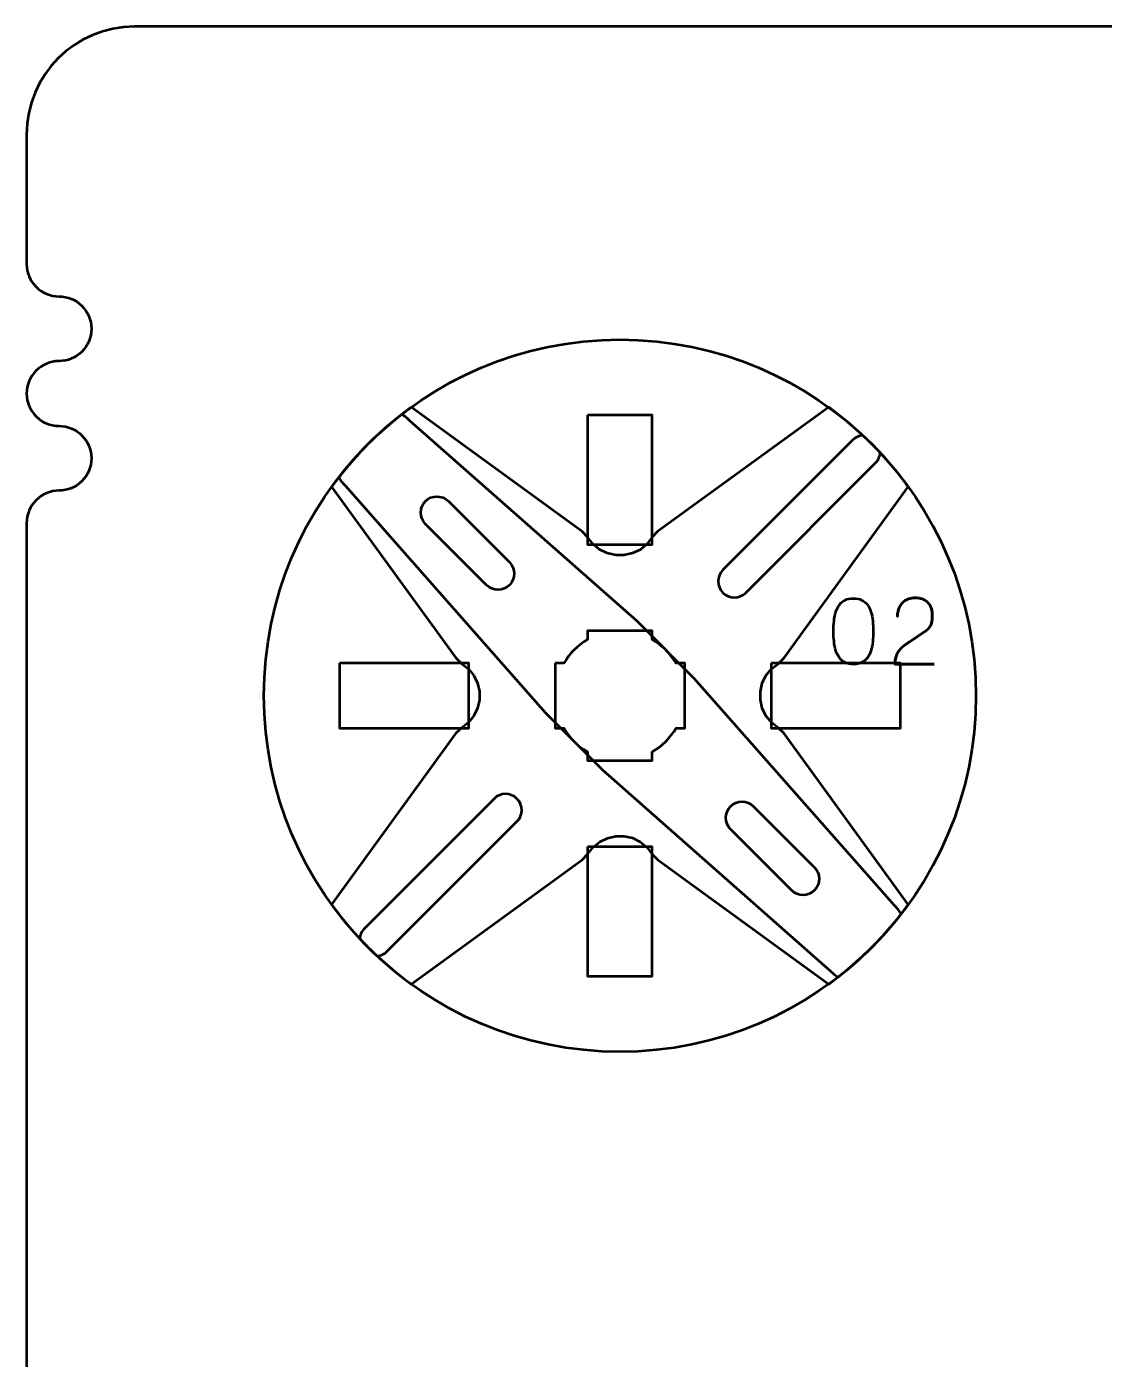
# Model space of a CAD drawing. Header units: centimetres. Extents: x -21.1 to 0, y -29.7 to 0.
# Drawn here: x -21 to -16, y -6.18 to 0 of the extents above; entities that cross this region are included whole.
import ezdxf

# ---------------------------------------------------------------- set-up
doc = ezdxf.new("R2010")
doc.units = ezdxf.units.CM
doc.header["$MEASUREMENT"] = 0
doc.layers.add('Layer 1', color=7, linetype='Continuous')

msp = doc.modelspace()

# ---------------------------------------------------------------- linework, layer by layer
at = {"layer": 'Layer 1', "color": 3, "lineweight": 53}
msp.add_ellipse((-18.25, -3.1), major_axis=(0, 1.65), ratio=1, dxfattribs=at)
at = {"layer": 'Layer 1', "color": 1, "lineweight": 53}
msp.add_open_spline([(-21.00003, -29.19995), (-21.00003, -29.19995), (-21.00003, -2.29992), (-21.00003, -2.29992), (-21.00003, -2.29992), (-21.00003, -2.21709), (-20.93286, -2.14992), (-20.85003, -2.14992), (-20.85003, -2.14992), (-20.7672, -2.14992), (-20.70003, -2.08275), (-20.70003, -1.99992), (-20.70003, -1.99992), (-20.70003, -1.91709), (-20.7672, -1.84992), (-20.85003, -1.84992), (-20.85003, -1.84992), (-20.93286, -1.84992), (-21.00003, -1.78275), (-21.00003, -1.69992), (-21.00003, -1.69992), (-21.00003, -1.61709), (-20.93286, -1.54992), (-20.85003, -1.54992), (-20.85003, -1.54992), (-20.7672, -1.54992), (-20.70003, -1.48275), (-20.70003, -1.39992), (-20.70003, -1.39992), (-20.70003, -1.31709), (-20.7672, -1.24992), (-20.85003, -1.24992), (-20.85003, -1.24992), (-20.93286, -1.24992), (-21.00003, -1.18275), (-21.00003, -1.09992), (-21.00003, -1.09992), (-21.00003, -1.09992), (-21.00003, -0.49992), (-21.00003, -0.49992), (-21.00003, -0.49992), (-21.00003, -0.22295), (-20.77694, 0.00004), (-20.49994, 0.00004), (-20.49994, 0.00004), (-20.49994, 0.00004), (-0.50008, 0.00004), (-0.50008, 0.00004), (-0.50008, 0.00004), (-0.22294, 0.00004), (0.00002, -0.22295), (0.00002, -0.49992), (0.00002, -0.49992), (0.00002, -0.49992), (0.00002, -29.19995), (0.00002, -29.19995), (0.00002, -29.19995), (0.00002, -29.47695), (-0.22294, -29.70004), (-0.50008, -29.70004), (-0.50008, -29.70004), (-0.50008, -29.70004), (-20.49994, -29.70004), (-20.49994, -29.70004), (-20.49994, -29.70004), (-20.77694, -29.70004), (-21.00003, -29.47695), (-21.00003, -29.19995)], degree=3, knots=[0, 0, 0, 0, 0.0588235, 0.0588235, 0.0588235, 0.0588235, 0.1176471, 0.1176471, 0.1176471, 0.1176471, 0.1764706, 0.1764706, 0.1764706, 0.1764706, 0.2352941, 0.2352941, 0.2352941, 0.2352941, 0.2941176, 0.2941176, 0.2941176, 0.2941176, 0.3529412, 0.3529412, 0.3529412, 0.3529412, 0.4117647, 0.4117647, 0.4117647, 0.4117647, 0.4705882, 0.4705882, 0.4705882, 0.4705882, 0.5294118, 0.5294118, 0.5294118, 0.5294118, 0.5882353, 0.5882353, 0.5882353, 0.5882353, 0.6470588, 0.6470588, 0.6470588, 0.6470588, 0.7058824, 0.7058824, 0.7058824, 0.7058824, 0.7647059, 0.7647059, 0.7647059, 0.7647059, 0.8235294, 0.8235294, 0.8235294, 0.8235294, 0.8823529, 0.8823529, 0.8823529, 0.8823529, 0.9411765, 0.9411765, 0.9411765, 0.9411765, 1, 1, 1, 1], dxfattribs=at)
at = {"layer": 'Layer 1', "color": 5, "lineweight": 53}
for points, knots in [([(-19.21744, -1.76347), (-19.21744, -1.76347), (-18.42532, -2.33937), (-18.42532, -2.33937), (-18.42532, -2.33937), (-18.42532, -2.33937), (-18.39843, -2.36738), (-18.39843, -2.36738), (-18.39843, -2.36738), (-18.39843, -2.36738), (-18.37435, -2.39819), (-18.37435, -2.39819), (-18.37435, -2.39819), (-18.37435, -2.39819), (-18.3441, -2.42283), (-18.3441, -2.42283), (-18.3441, -2.42283), (-18.3441, -2.42283), (-18.30882, -2.44019), (-18.30882, -2.44019), (-18.30882, -2.44019), (-18.30882, -2.44019), (-18.2696, -2.44916), (-18.2696, -2.44916), (-18.2696, -2.44916), (-18.2696, -2.44916), (-18.23039, -2.44915), (-18.23039, -2.44915), (-18.23039, -2.44915), (-18.23039, -2.44915), (-18.19231, -2.44019), (-18.19231, -2.44019), (-18.19231, -2.44019), (-18.19231, -2.44019), (-18.15646, -2.42338), (-18.15646, -2.42338), (-18.15646, -2.42338), (-18.15646, -2.42338), (-18.12565, -2.39818), (-18.12565, -2.39818), (-18.12565, -2.39818), (-18.12565, -2.39818), (-18.10158, -2.36738), (-18.10158, -2.36738), (-18.10158, -2.36738), (-18.10158, -2.36738), (-18.07525, -2.33881), (-18.07525, -2.33881), (-18.07525, -2.33881), (-18.07525, -2.33881), (-17.28251, -1.76349), (-17.28251, -1.76349), (-17.28251, -1.76349), (-17.14089, -1.8662), (-17.01626, -1.99087), (-16.91353, -2.13247), (-16.91353, -2.13247), (-16.91353, -2.13247), (-17.48936, -2.9247), (-17.48936, -2.9247), (-17.48936, -2.9247), (-17.48936, -2.9247), (-17.51738, -2.95158), (-17.51738, -2.95158), (-17.51738, -2.95158), (-17.51738, -2.95158), (-17.54817, -2.97566), (-17.54817, -2.97566), (-17.54817, -2.97566), (-17.54817, -2.97566), (-17.57337, -3.00647), (-17.57337, -3.00647), (-17.57337, -3.00647), (-17.57337, -3.00647), (-17.59018, -3.04232), (-17.59018, -3.04232), (-17.59018, -3.04232), (-17.59018, -3.04232), (-17.59914, -3.08039), (-17.59914, -3.08039), (-17.59914, -3.08039), (-17.59914, -3.08039), (-17.59915, -3.11961), (-17.59915, -3.11961), (-17.59915, -3.11961), (-17.59915, -3.11961), (-17.59075, -3.15826), (-17.59075, -3.15826), (-17.59075, -3.15826), (-17.59075, -3.15826), (-17.57338, -3.19355), (-17.57338, -3.19355), (-17.57338, -3.19355), (-17.57338, -3.19355), (-17.54818, -3.22436), (-17.54818, -3.22436), (-17.54818, -3.22436), (-17.54818, -3.22436), (-17.51737, -3.24844), (-17.51737, -3.24844), (-17.51737, -3.24844), (-17.51737, -3.24844), (-17.48936, -3.27532), (-17.48936, -3.27532), (-17.48936, -3.27532), (-17.48936, -3.27532), (-16.91354, -4.06754), (-16.91354, -4.06754), (-16.91354, -4.06754), (-17.01625, -4.20914), (-17.14089, -4.33376), (-17.28247, -4.43647), (-17.28247, -4.43647), (-17.28247, -4.43647), (-18.07468, -3.86064), (-18.07468, -3.86064), (-18.07468, -3.86064), (-18.07468, -3.86064), (-18.10157, -3.83264), (-18.10157, -3.83264), (-18.10157, -3.83264), (-18.10157, -3.83264), (-18.12565, -3.80183), (-18.12565, -3.80183), (-18.12565, -3.80183), (-18.12565, -3.80183), (-18.15646, -3.77663), (-18.15646, -3.77663), (-18.15646, -3.77663), (-18.15646, -3.77663), (-18.19175, -3.75926), (-18.19175, -3.75926), (-18.19175, -3.75926), (-18.19175, -3.75926), (-18.2304, -3.75086), (-18.2304, -3.75086), (-18.2304, -3.75086), (-18.2304, -3.75086), (-18.26961, -3.75086), (-18.26961, -3.75086), (-18.26961, -3.75086), (-18.26961, -3.75086), (-18.30769, -3.75983), (-18.30769, -3.75983), (-18.30769, -3.75983), (-18.30769, -3.75983), (-18.34354, -3.77663), (-18.34354, -3.77663), (-18.34354, -3.77663), (-18.34354, -3.77663), (-18.37435, -3.80184), (-18.37435, -3.80184), (-18.37435, -3.80184), (-18.37435, -3.80184), (-18.39843, -3.83264), (-18.39843, -3.83264), (-18.39843, -3.83264), (-18.39843, -3.83264), (-18.42475, -3.86009), (-18.42475, -3.86009), (-18.42475, -3.86009), (-18.42475, -3.86009), (-19.21753, -4.43646), (-19.21753, -4.43646), (-19.21753, -4.43646), (-19.35914, -4.33375), (-19.48378, -4.20909), (-19.5865, -4.06749), (-19.5865, -4.06749), (-19.5865, -4.06749), (-19.01064, -3.2742), (-19.01064, -3.2742), (-19.01064, -3.2742), (-19.01064, -3.2742), (-18.98263, -3.24844), (-18.98263, -3.24844), (-18.98263, -3.24844), (-18.98263, -3.24844), (-18.95183, -3.22436), (-18.95183, -3.22436), (-18.95183, -3.22436), (-18.95183, -3.22436), (-18.92662, -3.19355), (-18.92662, -3.19355), (-18.92662, -3.19355), (-18.92662, -3.19355), (-18.90982, -3.1577), (-18.90982, -3.1577), (-18.90982, -3.1577), (-18.90982, -3.1577), (-18.90086, -3.11961), (-18.90086, -3.11961), (-18.90086, -3.11961), (-18.90086, -3.11961), (-18.90085, -3.08041), (-18.90085, -3.08041), (-18.90085, -3.08041), (-18.90085, -3.08041), (-18.90982, -3.04119), (-18.90982, -3.04119), (-18.90982, -3.04119), (-18.90982, -3.04119), (-18.92718, -3.00591), (-18.92718, -3.00591), (-18.92718, -3.00591), (-18.92718, -3.00591), (-18.95182, -2.97567), (-18.95182, -2.97567), (-18.95182, -2.97567), (-18.95182, -2.97567), (-18.98263, -2.95158), (-18.98263, -2.95158), (-18.98263, -2.95158), (-18.98263, -2.95158), (-19.01064, -2.92469), (-19.01064, -2.92469), (-19.01064, -2.92469), (-19.01064, -2.92469), (-19.58654, -2.13257), (-19.58654, -2.13257), (-19.58654, -2.13257), (-19.48379, -1.99091), (-19.35911, -1.86621), (-19.21744, -1.76347)], [0, 0, 0, 0, 0.0178571, 0.0178571, 0.0178571, 0.0178571, 0.0357143, 0.0357143, 0.0357143, 0.0357143, 0.0535714, 0.0535714, 0.0535714, 0.0535714, 0.0714286, 0.0714286, 0.0714286, 0.0714286, 0.0892857, 0.0892857, 0.0892857, 0.0892857, 0.1071429, 0.1071429, 0.1071429, 0.1071429, 0.125, 0.125, 0.125, 0.125, 0.1428571, 0.1428571, 0.1428571, 0.1428571, 0.1607143, 0.1607143, 0.1607143, 0.1607143, 0.1785714, 0.1785714, 0.1785714, 0.1785714, 0.1964286, 0.1964286, 0.1964286, 0.1964286, 0.2142857, 0.2142857, 0.2142857, 0.2142857, 0.2321429, 0.2321429, 0.2321429, 0.2321429, 0.25, 0.25, 0.25, 0.25, 0.2678571, 0.2678571, 0.2678571, 0.2678571, 0.2857143, 0.2857143, 0.2857143, 0.2857143, 0.3035714, 0.3035714, 0.3035714, 0.3035714, 0.3214286, 0.3214286, 0.3214286, 0.3214286, 0.3392857, 0.3392857, 0.3392857, 0.3392857, 0.3571429, 0.3571429, 0.3571429, 0.3571429, 0.375, 0.375, 0.375, 0.375, 0.3928571, 0.3928571, 0.3928571, 0.3928571, 0.4107143, 0.4107143, 0.4107143, 0.4107143, 0.4285714, 0.4285714, 0.4285714, 0.4285714, 0.4464286, 0.4464286, 0.4464286, 0.4464286, 0.4642857, 0.4642857, 0.4642857, 0.4642857, 0.4821429, 0.4821429, 0.4821429, 0.4821429, 0.5, 0.5, 0.5, 0.5, 0.5178571, 0.5178571, 0.5178571, 0.5178571, 0.5357143, 0.5357143, 0.5357143, 0.5357143, 0.5535714, 0.5535714, 0.5535714, 0.5535714, 0.5714286, 0.5714286, 0.5714286, 0.5714286, 0.5892857, 0.5892857, 0.5892857, 0.5892857, 0.6071429, 0.6071429, 0.6071429, 0.6071429, 0.625, 0.625, 0.625, 0.625, 0.6428571, 0.6428571, 0.6428571, 0.6428571, 0.6607143, 0.6607143, 0.6607143, 0.6607143, 0.6785714, 0.6785714, 0.6785714, 0.6785714, 0.6964286, 0.6964286, 0.6964286, 0.6964286, 0.7142857, 0.7142857, 0.7142857, 0.7142857, 0.7321429, 0.7321429, 0.7321429, 0.7321429, 0.75, 0.75, 0.75, 0.75, 0.7678571, 0.7678571, 0.7678571, 0.7678571, 0.7857143, 0.7857143, 0.7857143, 0.7857143, 0.8035714, 0.8035714, 0.8035714, 0.8035714, 0.8214286, 0.8214286, 0.8214286, 0.8214286, 0.8392857, 0.8392857, 0.8392857, 0.8392857, 0.8571429, 0.8571429, 0.8571429, 0.8571429, 0.875, 0.875, 0.875, 0.875, 0.8928571, 0.8928571, 0.8928571, 0.8928571, 0.9107143, 0.9107143, 0.9107143, 0.9107143, 0.9285714, 0.9285714, 0.9285714, 0.9285714, 0.9464286, 0.9464286, 0.9464286, 0.9464286, 0.9642857, 0.9642857, 0.9642857, 0.9642857, 0.9821429, 0.9821429, 0.9821429, 0.9821429, 1, 1, 1, 1]), ([(-18.32955, -3.44471), (-18.32955, -3.44471), (-18.59471, -3.17955), (-18.59471, -3.17955), (-18.59471, -3.17955), (-18.59471, -3.17955), (-19.52279, -2.12773), (-19.52279, -2.12773), (-19.52279, -2.12773), (-19.53482, -2.1157), (-19.54508, -2.10257), (-19.55361, -2.08866), (-19.55361, -2.08866), (-19.46877, -1.97947), (-19.37053, -1.88124), (-19.26134, -1.79639), (-19.26134, -1.79639), (-19.24743, -1.80492), (-19.2343, -1.81518), (-19.22227, -1.82721), (-19.22227, -1.82721), (-19.22227, -1.82721), (-18.17045, -2.75529), (-18.17045, -2.75529), (-18.17045, -2.75529), (-18.17045, -2.75529), (-17.90529, -3.02045), (-17.90529, -3.02045), (-17.90529, -3.02045), (-17.90529, -3.02045), (-16.97721, -4.07227), (-16.97721, -4.07227), (-16.97721, -4.07227), (-16.96518, -4.0843), (-16.95492, -4.09743), (-16.94639, -4.11134), (-16.94639, -4.11134), (-17.03123, -4.22053), (-17.12947, -4.31877), (-17.23865, -4.40361), (-17.23865, -4.40361), (-17.25256, -4.39508), (-17.2657, -4.38482), (-17.27773, -4.37279), (-17.27773, -4.37279), (-17.27773, -4.37279), (-18.32955, -3.44471), (-18.32955, -3.44471)], [0, 0, 0, 0, 0.0833333, 0.0833333, 0.0833333, 0.0833333, 0.1666667, 0.1666667, 0.1666667, 0.1666667, 0.25, 0.25, 0.25, 0.25, 0.3333333, 0.3333333, 0.3333333, 0.3333333, 0.4166667, 0.4166667, 0.4166667, 0.4166667, 0.5, 0.5, 0.5, 0.5, 0.5833333, 0.5833333, 0.5833333, 0.5833333, 0.6666667, 0.6666667, 0.6666667, 0.6666667, 0.75, 0.75, 0.75, 0.75, 0.8333333, 0.8333333, 0.8333333, 0.8333333, 0.9166667, 0.9166667, 0.9166667, 0.9166667, 1, 1, 1, 1]), ([(-17.16808, -2.95381), (-17.15327, -2.95374), (-17.1405, -2.95113), (-17.12984, -2.94605), (-17.12984, -2.94605), (-17.11926, -2.94097), (-17.11044, -2.9337), (-17.10339, -2.92446), (-17.10339, -2.92446), (-17.0964, -2.91515), (-17.0909, -2.90414), (-17.08681, -2.89144), (-17.08681, -2.89144), (-17.08278, -2.87874), (-17.07989, -2.86484), (-17.07827, -2.8496), (-17.07827, -2.8496), (-17.07657, -2.83436), (-17.07573, -2.81834), (-17.0758, -2.80141), (-17.0758, -2.80141), (-17.07573, -2.78455), (-17.07657, -2.76853), (-17.07827, -2.75336), (-17.07827, -2.75336), (-17.07989, -2.73819), (-17.08278, -2.72422), (-17.08681, -2.71152), (-17.08681, -2.71152), (-17.0909, -2.69889), (-17.0964, -2.68789), (-17.10339, -2.6785), (-17.10339, -2.6785), (-17.11044, -2.66919), (-17.11926, -2.66192), (-17.12984, -2.65684), (-17.12984, -2.65684), (-17.1405, -2.65169), (-17.15327, -2.64908), (-17.16808, -2.64901), (-17.16808, -2.64901), (-17.1829, -2.64908), (-17.19567, -2.65169), (-17.20633, -2.65684), (-17.20633, -2.65684), (-17.21691, -2.66192), (-17.22573, -2.66919), (-17.23278, -2.6785), (-17.23278, -2.6785), (-17.23977, -2.68789), (-17.24527, -2.69889), (-17.24936, -2.71152), (-17.24936, -2.71152), (-17.25339, -2.72422), (-17.25628, -2.73819), (-17.2579, -2.75336), (-17.2579, -2.75336), (-17.25959, -2.76853), (-17.26044, -2.78455), (-17.26037, -2.80141), (-17.26037, -2.80141), (-17.26044, -2.81834), (-17.25959, -2.83436), (-17.2579, -2.8496), (-17.2579, -2.8496), (-17.25628, -2.86484), (-17.25339, -2.87874), (-17.24936, -2.89144), (-17.24936, -2.89144), (-17.24527, -2.90414), (-17.23977, -2.91515), (-17.23278, -2.92446), (-17.23278, -2.92446), (-17.22573, -2.9337), (-17.21691, -2.94097), (-17.20633, -2.94605), (-17.20633, -2.94605), (-17.19567, -2.95113), (-17.1829, -2.95374), (-17.16808, -2.95381)], [0, 0, 0, 0, 0.05, 0.05, 0.05, 0.05, 0.1, 0.1, 0.1, 0.1, 0.15, 0.15, 0.15, 0.15, 0.2, 0.2, 0.2, 0.2, 0.25, 0.25, 0.25, 0.25, 0.3, 0.3, 0.3, 0.3, 0.35, 0.35, 0.35, 0.35, 0.4, 0.4, 0.4, 0.4, 0.45, 0.45, 0.45, 0.45, 0.5, 0.5, 0.5, 0.5, 0.55, 0.55, 0.55, 0.55, 0.6, 0.6, 0.6, 0.6, 0.65, 0.65, 0.65, 0.65, 0.7, 0.7, 0.7, 0.7, 0.75, 0.75, 0.75, 0.75, 0.8, 0.8, 0.8, 0.8, 0.85, 0.85, 0.85, 0.85, 0.9, 0.9, 0.9, 0.9, 0.95, 0.95, 0.95, 0.95, 1, 1, 1, 1]), ([(-17.16808, -2.95381), (-17.15327, -2.95374), (-17.1405, -2.95113), (-17.12984, -2.94605), (-17.12984, -2.94605), (-17.11926, -2.94097), (-17.11044, -2.9337), (-17.10339, -2.92446), (-17.10339, -2.92446), (-17.0964, -2.91515), (-17.0909, -2.90414), (-17.08681, -2.89144), (-17.08681, -2.89144), (-17.08278, -2.87874), (-17.07989, -2.86484), (-17.07827, -2.8496), (-17.07827, -2.8496), (-17.07657, -2.83436), (-17.07573, -2.81834), (-17.0758, -2.80141), (-17.0758, -2.80141), (-17.07573, -2.78455), (-17.07657, -2.76853), (-17.07827, -2.75336), (-17.07827, -2.75336), (-17.07989, -2.73819), (-17.08278, -2.72422), (-17.08681, -2.71152), (-17.08681, -2.71152), (-17.0909, -2.69889), (-17.0964, -2.68789), (-17.10339, -2.6785), (-17.10339, -2.6785), (-17.11044, -2.66919), (-17.11926, -2.66192), (-17.12984, -2.65684), (-17.12984, -2.65684), (-17.1405, -2.65169), (-17.15327, -2.64908), (-17.16808, -2.64901), (-17.16808, -2.64901), (-17.1829, -2.64908), (-17.19567, -2.65169), (-17.20633, -2.65684), (-17.20633, -2.65684), (-17.21691, -2.66192), (-17.22573, -2.66919), (-17.23278, -2.6785), (-17.23278, -2.6785), (-17.23977, -2.68789), (-17.24527, -2.69889), (-17.24936, -2.71152), (-17.24936, -2.71152), (-17.25339, -2.72422), (-17.25628, -2.73819), (-17.2579, -2.75336), (-17.2579, -2.75336), (-17.25959, -2.76853), (-17.26044, -2.78455), (-17.26037, -2.80141), (-17.26037, -2.80141), (-17.26044, -2.81834), (-17.25959, -2.83436), (-17.2579, -2.8496), (-17.2579, -2.8496), (-17.25628, -2.86484), (-17.25339, -2.87874), (-17.24936, -2.89144), (-17.24936, -2.89144), (-17.24527, -2.90414), (-17.23977, -2.91515), (-17.23278, -2.92446), (-17.23278, -2.92446), (-17.22573, -2.9337), (-17.21691, -2.94097), (-17.20633, -2.94605), (-17.20633, -2.94605), (-17.19567, -2.95113), (-17.1829, -2.95374), (-17.16808, -2.95381)], [0, 0, 0, 0, 0.05, 0.05, 0.05, 0.05, 0.1, 0.1, 0.1, 0.1, 0.15, 0.15, 0.15, 0.15, 0.2, 0.2, 0.2, 0.2, 0.25, 0.25, 0.25, 0.25, 0.3, 0.3, 0.3, 0.3, 0.35, 0.35, 0.35, 0.35, 0.4, 0.4, 0.4, 0.4, 0.45, 0.45, 0.45, 0.45, 0.5, 0.5, 0.5, 0.5, 0.55, 0.55, 0.55, 0.55, 0.6, 0.6, 0.6, 0.6, 0.65, 0.65, 0.65, 0.65, 0.7, 0.7, 0.7, 0.7, 0.75, 0.75, 0.75, 0.75, 0.8, 0.8, 0.8, 0.8, 0.85, 0.85, 0.85, 0.85, 0.9, 0.9, 0.9, 0.9, 0.95, 0.95, 0.95, 0.95, 1, 1, 1, 1]), ([(-16.79386, -2.95381), (-16.79386, -2.95381), (-16.97547, -2.95381), (-16.97547, -2.95381), (-16.97547, -2.95381), (-16.97512, -2.94153), (-16.97357, -2.93067), (-16.97095, -2.92135), (-16.97095, -2.92135), (-16.96827, -2.91204), (-16.96468, -2.90386), (-16.96023, -2.8968), (-16.96023, -2.8968), (-16.95571, -2.88975), (-16.95056, -2.88347), (-16.94471, -2.87796), (-16.94471, -2.87796), (-16.93885, -2.87239), (-16.93257, -2.86731), (-16.9258, -2.86251), (-16.9258, -2.86251), (-16.91903, -2.85778), (-16.91204, -2.85306), (-16.90477, -2.8484), (-16.90477, -2.8484), (-16.90477, -2.8484), (-16.83238, -2.80014), (-16.83238, -2.80014), (-16.83238, -2.80014), (-16.82498, -2.79492), (-16.81919, -2.78921), (-16.8151, -2.78307), (-16.8151, -2.78307), (-16.81094, -2.77693), (-16.80804, -2.77044), (-16.80628, -2.76359), (-16.80628, -2.76359), (-16.80459, -2.75682), (-16.80353, -2.74984), (-16.80318, -2.74278), (-16.80318, -2.74278), (-16.80282, -2.73565), (-16.80268, -2.72853), (-16.80275, -2.7214), (-16.80275, -2.7214), (-16.80275, -2.71555), (-16.80353, -2.70927), (-16.80508, -2.70249), (-16.80508, -2.70249), (-16.8067, -2.69579), (-16.80924, -2.68909), (-16.81284, -2.68246), (-16.81284, -2.68246), (-16.81644, -2.67582), (-16.82124, -2.66976), (-16.82723, -2.66425), (-16.82723, -2.66425), (-16.83323, -2.65882), (-16.84064, -2.65445), (-16.84946, -2.65113), (-16.84946, -2.65113), (-16.85828, -2.64781), (-16.86865, -2.64612), (-16.88064, -2.64605), (-16.88064, -2.64605), (-16.89271, -2.64612), (-16.90336, -2.64781), (-16.91254, -2.65106), (-16.91254, -2.65106), (-16.92171, -2.6543), (-16.92954, -2.65882), (-16.93603, -2.66453), (-16.93603, -2.66453), (-16.94252, -2.67025), (-16.94774, -2.67688), (-16.95183, -2.68429), (-16.95183, -2.68429), (-16.95593, -2.6917), (-16.95889, -2.6996), (-16.96079, -2.70793), (-16.96079, -2.70793), (-16.9627, -2.71625), (-16.96362, -2.72472), (-16.96362, -2.73326), (-16.96362, -2.73326), (-16.96362, -2.72472), (-16.9627, -2.71625), (-16.96079, -2.70793), (-16.96079, -2.70793), (-16.95889, -2.6996), (-16.95593, -2.6917), (-16.95183, -2.68429), (-16.95183, -2.68429), (-16.94774, -2.67688), (-16.94252, -2.67025), (-16.93603, -2.66453), (-16.93603, -2.66453), (-16.92954, -2.65882), (-16.92171, -2.6543), (-16.91254, -2.65106), (-16.91254, -2.65106), (-16.90336, -2.64781), (-16.89271, -2.64612), (-16.88064, -2.64605), (-16.88064, -2.64605), (-16.86865, -2.64612), (-16.85828, -2.64781), (-16.84946, -2.65113), (-16.84946, -2.65113), (-16.84064, -2.65445), (-16.83323, -2.65882), (-16.82723, -2.66425), (-16.82723, -2.66425), (-16.82124, -2.66976), (-16.81644, -2.67582), (-16.81284, -2.68246), (-16.81284, -2.68246), (-16.80924, -2.68909), (-16.8067, -2.69579), (-16.80508, -2.70249), (-16.80508, -2.70249), (-16.80353, -2.70927), (-16.80275, -2.71555), (-16.80275, -2.7214), (-16.80275, -2.7214), (-16.80268, -2.72853), (-16.80282, -2.73565), (-16.80318, -2.74278), (-16.80318, -2.74278), (-16.80353, -2.74984), (-16.80459, -2.75682), (-16.80628, -2.76359), (-16.80628, -2.76359), (-16.80804, -2.77044), (-16.81094, -2.77693), (-16.8151, -2.78307), (-16.8151, -2.78307), (-16.81919, -2.78921), (-16.82498, -2.79492), (-16.83238, -2.80014), (-16.83238, -2.80014), (-16.83238, -2.80014), (-16.90477, -2.8484), (-16.90477, -2.8484), (-16.90477, -2.8484), (-16.91204, -2.85306), (-16.91903, -2.85778), (-16.9258, -2.86251), (-16.9258, -2.86251), (-16.93257, -2.86731), (-16.93885, -2.87239), (-16.94471, -2.87796), (-16.94471, -2.87796), (-16.95056, -2.88347), (-16.95571, -2.88975), (-16.96023, -2.8968), (-16.96023, -2.8968), (-16.96468, -2.90386), (-16.96827, -2.91204), (-16.97095, -2.92135), (-16.97095, -2.92135), (-16.97357, -2.93067), (-16.97512, -2.94153), (-16.97547, -2.95381), (-16.97547, -2.95381), (-16.97547, -2.95381), (-16.79386, -2.95381), (-16.79386, -2.95381)], [0, 0, 0, 0, 0.0238095, 0.0238095, 0.0238095, 0.0238095, 0.047619, 0.047619, 0.047619, 0.047619, 0.0714286, 0.0714286, 0.0714286, 0.0714286, 0.0952381, 0.0952381, 0.0952381, 0.0952381, 0.1190476, 0.1190476, 0.1190476, 0.1190476, 0.1428571, 0.1428571, 0.1428571, 0.1428571, 0.1666667, 0.1666667, 0.1666667, 0.1666667, 0.1904762, 0.1904762, 0.1904762, 0.1904762, 0.2142857, 0.2142857, 0.2142857, 0.2142857, 0.2380952, 0.2380952, 0.2380952, 0.2380952, 0.2619048, 0.2619048, 0.2619048, 0.2619048, 0.2857143, 0.2857143, 0.2857143, 0.2857143, 0.3095238, 0.3095238, 0.3095238, 0.3095238, 0.3333333, 0.3333333, 0.3333333, 0.3333333, 0.3571429, 0.3571429, 0.3571429, 0.3571429, 0.3809524, 0.3809524, 0.3809524, 0.3809524, 0.4047619, 0.4047619, 0.4047619, 0.4047619, 0.4285714, 0.4285714, 0.4285714, 0.4285714, 0.452381, 0.452381, 0.452381, 0.452381, 0.4761905, 0.4761905, 0.4761905, 0.4761905, 0.5, 0.5, 0.5, 0.5, 0.5238095, 0.5238095, 0.5238095, 0.5238095, 0.547619, 0.547619, 0.547619, 0.547619, 0.5714286, 0.5714286, 0.5714286, 0.5714286, 0.5952381, 0.5952381, 0.5952381, 0.5952381, 0.6190476, 0.6190476, 0.6190476, 0.6190476, 0.6428571, 0.6428571, 0.6428571, 0.6428571, 0.6666667, 0.6666667, 0.6666667, 0.6666667, 0.6904762, 0.6904762, 0.6904762, 0.6904762, 0.7142857, 0.7142857, 0.7142857, 0.7142857, 0.7380952, 0.7380952, 0.7380952, 0.7380952, 0.7619048, 0.7619048, 0.7619048, 0.7619048, 0.7857143, 0.7857143, 0.7857143, 0.7857143, 0.8095238, 0.8095238, 0.8095238, 0.8095238, 0.8333333, 0.8333333, 0.8333333, 0.8333333, 0.8571429, 0.8571429, 0.8571429, 0.8571429, 0.8809524, 0.8809524, 0.8809524, 0.8809524, 0.9047619, 0.9047619, 0.9047619, 0.9047619, 0.9285714, 0.9285714, 0.9285714, 0.9285714, 0.952381, 0.952381, 0.952381, 0.952381, 0.9761905, 0.9761905, 0.9761905, 0.9761905, 1, 1, 1, 1])]:
    msp.add_open_spline(points, degree=3, knots=knots, dxfattribs=at)
at = {"layer": 'Layer 1', "lineweight": 53}
for points, knots in [([(-18.40004, -1.79991), (-18.40004, -1.79991), (-18.10004, -1.79991), (-18.10004, -1.79991), (-18.10004, -1.79991), (-18.10004, -1.79991), (-18.10004, -2.39992), (-18.10004, -2.39992), (-18.10004, -2.39992), (-18.10004, -2.39992), (-18.40004, -2.39992), (-18.40004, -2.39992), (-18.40004, -2.39992), (-18.40004, -2.39992), (-18.40004, -1.79991), (-18.40004, -1.79991)], [0, 0, 0, 0, 0.25, 0.25, 0.25, 0.25, 0.5, 0.5, 0.5, 0.5, 0.75, 0.75, 0.75, 0.75, 1, 1, 1, 1]), ([(-17.66663, -2.6227), (-17.69591, -2.65198), (-17.74341, -2.65198), (-17.77269, -2.6227), (-17.77269, -2.6227), (-17.80197, -2.59341), (-17.80197, -2.54591), (-17.77269, -2.51663), (-17.77269, -2.51663), (-17.77269, -2.51663), (-17.17165, -1.91559), (-17.17165, -1.91559), (-17.17165, -1.91559), (-17.15847, -1.90241), (-17.14159, -1.89516), (-17.12435, -1.89385), (-17.12435, -1.89385), (-17.0966, -1.91976), (-17.06975, -1.94662), (-17.04384, -1.97437), (-17.04384, -1.97437), (-17.04515, -1.9916), (-17.0524, -2.00848), (-17.06558, -2.02166), (-17.06558, -2.02166), (-17.06558, -2.02166), (-17.66663, -2.6227), (-17.66663, -2.6227)], [0, 0, 0, 0, 0.1428571, 0.1428571, 0.1428571, 0.1428571, 0.2857143, 0.2857143, 0.2857143, 0.2857143, 0.4285714, 0.4285714, 0.4285714, 0.4285714, 0.5714286, 0.5714286, 0.5714286, 0.5714286, 0.7142857, 0.7142857, 0.7142857, 0.7142857, 0.8571429, 0.8571429, 0.8571429, 0.8571429, 1, 1, 1, 1]), ([(-19.04549, -2.19844), (-19.07477, -2.16916), (-19.12228, -2.16916), (-19.15156, -2.19844), (-19.15156, -2.19844), (-19.18084, -2.22772), (-19.18084, -2.27522), (-19.15156, -2.3045), (-19.15156, -2.3045), (-19.15156, -2.3045), (-18.86871, -2.58735), (-18.86871, -2.58735), (-18.86871, -2.58735), (-18.83943, -2.61663), (-18.79193, -2.61663), (-18.76265, -2.58735), (-18.76265, -2.58735), (-18.73337, -2.55807), (-18.73337, -2.51056), (-18.76265, -2.48128), (-18.76265, -2.48128), (-18.76265, -2.48128), (-19.04549, -2.19844), (-19.04549, -2.19844)], [0, 0, 0, 0, 0.1666667, 0.1666667, 0.1666667, 0.1666667, 0.3333333, 0.3333333, 0.3333333, 0.3333333, 0.5, 0.5, 0.5, 0.5, 0.6666667, 0.6666667, 0.6666667, 0.6666667, 0.8333333, 0.8333333, 0.8333333, 0.8333333, 1, 1, 1, 1]), ([(-18.55, -2.94994), (-18.55, -2.94994), (-18.5098, -2.94994), (-18.5098, -2.94994), (-18.5098, -2.94994), (-18.48347, -2.90442), (-18.44551, -2.86649), (-18.4, -2.84016), (-18.4, -2.84016), (-18.4, -2.84016), (-18.4, -2.79994), (-18.4, -2.79994), (-18.4, -2.79994), (-18.4, -2.79994), (-18.1, -2.79994), (-18.1, -2.79994), (-18.1, -2.79994), (-18.1, -2.79994), (-18.1, -2.84013), (-18.1, -2.84013), (-18.1, -2.84013), (-18.05447, -2.86646), (-18.01648, -2.90441), (-17.99012, -2.94994), (-17.99012, -2.94994), (-17.99012, -2.94994), (-17.95, -2.94994), (-17.95, -2.94994), (-17.95, -2.94994), (-17.95, -2.94994), (-17.95, -3.09536), (-17.95, -3.09536), (-17.95, -3.09536), (-17.95, -3.09536), (-17.94994, -3.10001), (-17.94994, -3.10001), (-17.94994, -3.10001), (-17.94994, -3.10001), (-17.95, -3.10465), (-17.95, -3.10465), (-17.95, -3.10465), (-17.95, -3.10465), (-17.95, -3.24994), (-17.95, -3.24994), (-17.95, -3.24994), (-17.95, -3.24994), (-17.99007, -3.24994), (-17.99007, -3.24994), (-17.99007, -3.24994), (-18.01642, -3.29551), (-18.05442, -3.33352), (-18.1, -3.35988), (-18.1, -3.35988), (-18.1, -3.35988), (-18.1, -3.39994), (-18.1, -3.39994), (-18.1, -3.39994), (-18.1, -3.39994), (-18.24328, -3.39994), (-18.24328, -3.39994), (-18.24328, -3.39994), (-18.24328, -3.39994), (-18.24995, -3.40002), (-18.24995, -3.40002), (-18.24995, -3.40002), (-18.24995, -3.40002), (-18.25663, -3.39994), (-18.25663, -3.39994), (-18.25663, -3.39994), (-18.25663, -3.39994), (-18.4, -3.39994), (-18.4, -3.39994), (-18.4, -3.39994), (-18.4, -3.39994), (-18.4, -3.35984), (-18.4, -3.35984), (-18.4, -3.35984), (-18.44554, -3.33348), (-18.48352, -3.29549), (-18.50985, -3.24994), (-18.50985, -3.24994), (-18.50985, -3.24994), (-18.55, -3.24994), (-18.55, -3.24994), (-18.55, -3.24994), (-18.55, -3.24994), (-18.55, -2.94994), (-18.55, -2.94994)], [0, 0, 0, 0, 0.0454545, 0.0454545, 0.0454545, 0.0454545, 0.0909091, 0.0909091, 0.0909091, 0.0909091, 0.1363636, 0.1363636, 0.1363636, 0.1363636, 0.1818182, 0.1818182, 0.1818182, 0.1818182, 0.2272727, 0.2272727, 0.2272727, 0.2272727, 0.2727273, 0.2727273, 0.2727273, 0.2727273, 0.3181818, 0.3181818, 0.3181818, 0.3181818, 0.3636364, 0.3636364, 0.3636364, 0.3636364, 0.4090909, 0.4090909, 0.4090909, 0.4090909, 0.4545455, 0.4545455, 0.4545455, 0.4545455, 0.5, 0.5, 0.5, 0.5, 0.5454545, 0.5454545, 0.5454545, 0.5454545, 0.5909091, 0.5909091, 0.5909091, 0.5909091, 0.6363636, 0.6363636, 0.6363636, 0.6363636, 0.6818182, 0.6818182, 0.6818182, 0.6818182, 0.7272727, 0.7272727, 0.7272727, 0.7272727, 0.7727273, 0.7727273, 0.7727273, 0.7727273, 0.8181818, 0.8181818, 0.8181818, 0.8181818, 0.8636364, 0.8636364, 0.8636364, 0.8636364, 0.9090909, 0.9090909, 0.9090909, 0.9090909, 0.9545455, 0.9545455, 0.9545455, 0.9545455, 1, 1, 1, 1]), ([(-19.54999, -2.94986), (-19.54999, -2.94986), (-18.94998, -2.94986), (-18.94998, -2.94986), (-18.94998, -2.94986), (-18.94998, -2.94986), (-18.94998, -3.24986), (-18.94998, -3.24986), (-18.94998, -3.24986), (-18.94998, -3.24986), (-19.54999, -3.24986), (-19.54999, -3.24986), (-19.54999, -3.24986), (-19.54999, -3.24986), (-19.54999, -2.94986), (-19.54999, -2.94986)], [0, 0, 0, 0, 0.25, 0.25, 0.25, 0.25, 0.5, 0.5, 0.5, 0.5, 0.75, 0.75, 0.75, 0.75, 1, 1, 1, 1]), ([(-17.54992, -2.94986), (-17.54992, -2.94986), (-16.94992, -2.94986), (-16.94992, -2.94986), (-16.94992, -2.94986), (-16.94992, -2.94986), (-16.94992, -3.24986), (-16.94992, -3.24986), (-16.94992, -3.24986), (-16.94992, -3.24986), (-17.54992, -3.24986), (-17.54992, -3.24986), (-17.54992, -3.24986), (-17.54992, -3.24986), (-17.54992, -2.94986), (-17.54992, -2.94986)], [0, 0, 0, 0, 0.25, 0.25, 0.25, 0.25, 0.5, 0.5, 0.5, 0.5, 0.75, 0.75, 0.75, 0.75, 1, 1, 1, 1]), ([(-19.32833, -4.2844), (-19.34152, -4.29759), (-19.3584, -4.30483), (-19.37565, -4.30614), (-19.37565, -4.30614), (-19.4034, -4.28023), (-19.43023, -4.25338), (-19.45614, -4.22564), (-19.45614, -4.22564), (-19.45483, -4.2084), (-19.44758, -4.19152), (-19.4344, -4.17834), (-19.4344, -4.17834), (-19.4344, -4.17834), (-18.83336, -3.5773), (-18.83336, -3.5773), (-18.83336, -3.5773), (-18.80408, -3.54802), (-18.75657, -3.54802), (-18.72729, -3.5773), (-18.72729, -3.5773), (-18.69801, -3.60658), (-18.69801, -3.65408), (-18.72729, -3.68336), (-18.72729, -3.68336), (-18.72729, -3.68336), (-19.32833, -4.2844), (-19.32833, -4.2844)], [0, 0, 0, 0, 0.1428571, 0.1428571, 0.1428571, 0.1428571, 0.2857143, 0.2857143, 0.2857143, 0.2857143, 0.4285714, 0.4285714, 0.4285714, 0.4285714, 0.5714286, 0.5714286, 0.5714286, 0.5714286, 0.7142857, 0.7142857, 0.7142857, 0.7142857, 0.8571429, 0.8571429, 0.8571429, 0.8571429, 1, 1, 1, 1]), ([(-17.63128, -3.61265), (-17.66057, -3.58336), (-17.70807, -3.58336), (-17.73735, -3.61265), (-17.73735, -3.61265), (-17.76663, -3.64193), (-17.76663, -3.68943), (-17.73735, -3.71871), (-17.73735, -3.71871), (-17.73735, -3.71871), (-17.45451, -4.00155), (-17.45451, -4.00155), (-17.45451, -4.00155), (-17.42523, -4.03084), (-17.37772, -4.03084), (-17.34844, -4.00155), (-17.34844, -4.00155), (-17.31916, -3.97227), (-17.31916, -3.92477), (-17.34844, -3.89549), (-17.34844, -3.89549), (-17.34844, -3.89549), (-17.63128, -3.61265), (-17.63128, -3.61265)], [0, 0, 0, 0, 0.1666667, 0.1666667, 0.1666667, 0.1666667, 0.3333333, 0.3333333, 0.3333333, 0.3333333, 0.5, 0.5, 0.5, 0.5, 0.6666667, 0.6666667, 0.6666667, 0.6666667, 0.8333333, 0.8333333, 0.8333333, 0.8333333, 1, 1, 1, 1]), ([(-18.40004, -3.79998), (-18.40004, -3.79998), (-18.10004, -3.79998), (-18.10004, -3.79998), (-18.10004, -3.79998), (-18.10004, -3.79998), (-18.10004, -4.39998), (-18.10004, -4.39998), (-18.10004, -4.39998), (-18.10004, -4.39998), (-18.40004, -4.39998), (-18.40004, -4.39998), (-18.40004, -4.39998), (-18.40004, -4.39998), (-18.40004, -3.79998), (-18.40004, -3.79998)], [0, 0, 0, 0, 0.25, 0.25, 0.25, 0.25, 0.5, 0.5, 0.5, 0.5, 0.75, 0.75, 0.75, 0.75, 1, 1, 1, 1])]:
    msp.add_open_spline(points, degree=3, knots=knots, dxfattribs=at)

doc.saveas('drawing.dxf')
